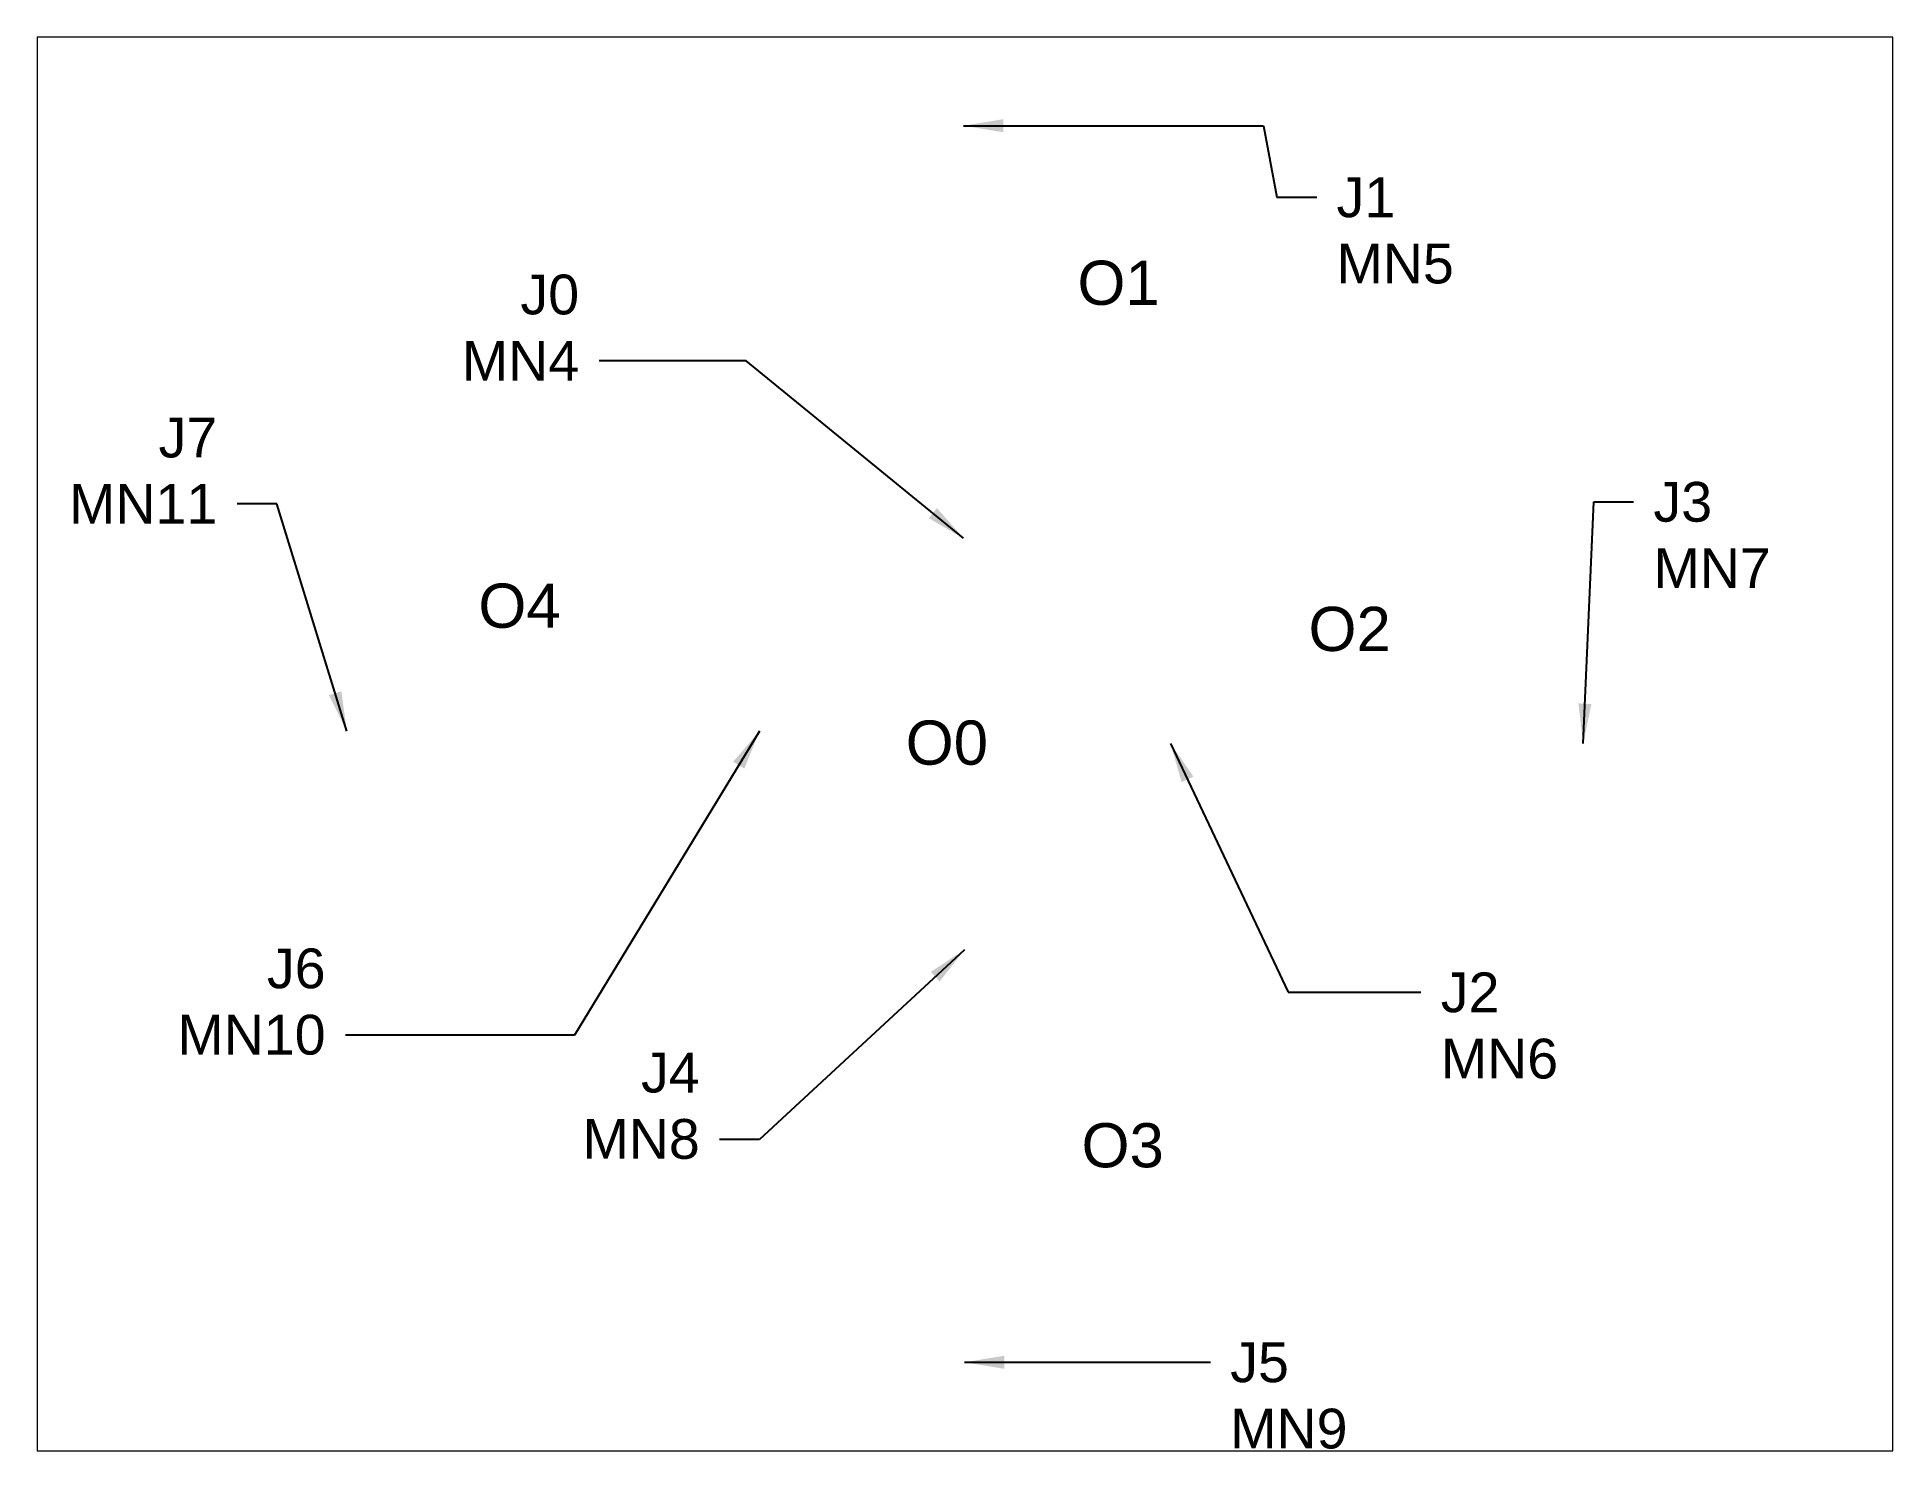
# Paper-space layout '布局2' of a CAD drawing. Header units: inches. Extents: x 1.05 to 9.45, y 0.8 to 7.2.
import ezdxf

# ---------------------------------------------------------------- set-up
doc = ezdxf.new("R2010")
doc.units = ezdxf.units.IN
doc.header["$MEASUREMENT"] = 0
doc.styles.get("Standard").update_dxf_attribs({"font": 'Arial.ttf'})
doc.dimstyles.get("Standard").update_dxf_attribs({"dimtxt": 0.18, "dimasz": 0.18, "dimexe": 0.18, "dimexo": 0.0625, "dimgap": 0.09, "dimtad": 0, "dimtih": 1, "dimtoh": 1, "dimdec": 4, "dimzin": 0, "dimdsep": 46, "dimtxsty": 'Standard', "dimcen": 0.09, "dimadec": 0, "dimazin": 0, "dimtfac": 1, "dimtdec": 4, "dimtofl": 0, "dimtmove": 0, "dimatfit": 3, "dimfxl": 1, "dimtolj": 1, "dimtzin": 0, "dimarcsym": 0})

psp = doc.layouts.new('布局2')

# ---------------------------------------------------------------- texts
for s, p in [('O1', (5.759, 5.988)), ('O4', (3.0473, 4.5262)), ('O2', (6.8048, 4.421)), ('O3', (5.7775, 2.0836))]:
    psp.add_text(s, height=0.2).set_placement(p)
at = {"char_height": 0.18, "width": 0.231301}
for s, insert, attachment_point in [('\\A1;J1\\PMN5', (6.9318, 6.5649), 1), ('\\A1;J0\\PMN4', (3.5034, 5.6448), 9), ('\\A1;J7\\PMN11', (1.8653, 4.9971), 9), ('\\A1;J3\\PMN7', (8.3663, 5.1864), 1), ('\\A1;J6\\PMN10', (2.3558, 2.5916), 9), ('\\A1;J2\\PMN6', (7.4038, 2.9659), 1), ('\\A1;J4\\PMN8', (4.0494, 2.1197), 9), ('\\A1;J5\\PMN9', (6.4506, 1.2911), 1)]:
    psp.add_mtext(s, dxfattribs=dict(at, insert=insert, attachment_point=attachment_point))
at = {"insert": (4.9816, 4.1064), "char_height": 0.2, "attachment_point": 1}
psp.add_mtext_dynamic_manual_height_columns('O0', width=0.536781, gutter_width=1, heights=[0], dxfattribs=at)

# ---------------------------------------------------------------- leaders
at = {"annotation_type": 0, "has_hookline": 1}
for points, hookline_direction, text_width in [([(5.2438, 6.7989), (6.6012, 6.7989), (6.6618, 6.4749), (6.8418, 6.4749)], 0, 0.5022), ([(5.2438, 4.9312), (4.2597, 5.7348), (3.5934, 5.7348)], 1, 0.5001), ([(2.4518, 4.058), (2.1353, 5.0871), (1.9553, 5.0871)], 1, 0.6059), ([(8.0482, 4.0026), (8.0963, 5.0964), (8.2763, 5.0964)], 0, 0.5008), ([(4.3195, 4.058), (3.4823, 2.6816), (2.4458, 2.6816)], 1, 0.6401), ([(6.1805, 4.0026), (6.7123, 2.8759), (7.3138, 2.8759)], 0, 0.5007), ([(5.2474, 3.0688), (4.3194, 2.2097), (4.1394, 2.2097)], 1, 0.5012), ([(5.2474, 1.2011), (6.3606, 1.2011)], 0, 0.5012)]:
    psp.add_leader(points, dimstyle='Standard', override={"dimgap": 0.09, "dimtad": 0}, dxfattribs=dict(at, hookline_direction=hookline_direction, text_width=text_width))

# ---------------------------------------------------------------- viewports
at = {"layer": '0', "view_target_point": (86.451, 45.1229)}
psp.add_viewport(center=(5.25, 4), size=(8.4, 6.4), view_center_point=(-3.9543, 2.3404), view_height=34.267279, dxfattribs=at)

doc.saveas('drawing.dxf')
